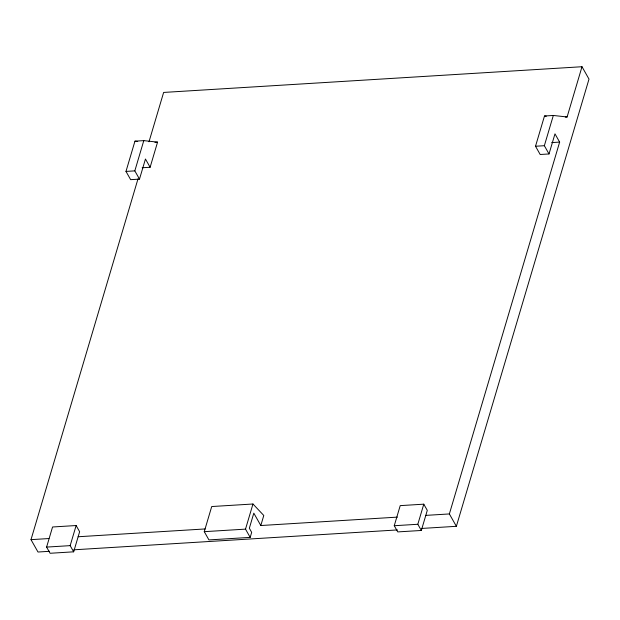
<?xml version="1.0" encoding="UTF-8"?>
<svg xmlns="http://www.w3.org/2000/svg" width="620" height="620" viewBox="0 0 620 620"><rect width="100%" height="100%" fill="white"/><g stroke="black" fill="none" stroke-linecap="round" stroke-linejoin="round"><path stroke-width="0.93" d="M150.118 167.268L145.452 159.014L139.492 179.118L130.65 179.661L125.984 171.415L134.958 141.166L143.793 140.624L157.565 142.143L150.118 167.268L142.166 167.757M139.492 179.118L134.827 170.872L143.793 140.624M49.592 551.304L37.998 552.017L31 539.648L137.981 178.932M149.001 141.771L163.633 92.434L582.002 66.727L589 79.104L456.367 526.31L421.585 528.449M46.601 547.088L52.56 526.985L76.128 525.535L79.631 531.72L73.672 551.823L50.096 553.273L46.601 547.088L70.169 545.639L73.672 551.823M70.169 545.639L76.128 525.535M260.811 525.528L253.805 513.151L249.341 528.225L251.674 532.347L250.178 537.377L208.932 539.912L204.267 531.665L211.715 506.54L252.968 504.006L263.787 515.476L260.811 525.528L397.42 517.126M250.178 537.377L245.512 529.131L252.968 504.006M394.258 525.721L400.218 505.625L423.786 504.176L427.289 510.361L421.329 530.464L397.753 531.906L394.258 525.721L417.826 524.272L421.329 530.464M417.826 524.272L423.786 504.176M456.367 526.31L449.368 513.941L559.643 142.104L554.978 133.85L549.018 153.954L540.183 154.496L535.517 146.25L544.484 116.002L553.327 115.459L567.099 116.978L582.002 66.727M549.018 153.954L544.352 145.708L553.327 115.459M154.915 142.305L157.565 142.143M565.332 117.087L567.099 116.978M551.692 142.592L559.643 142.104M125.984 171.415L134.827 170.872M535.517 146.25L544.352 145.708M31 539.648L48.91 538.548M78.143 536.75L205.127 528.945M425.8 515.383L449.368 513.941M204.267 531.665L245.512 529.131M73.749 549.816L397.428 529.929M544.484 116.002L546.321 116.204M134.958 141.166L137.71 141.469"/></g></svg>
